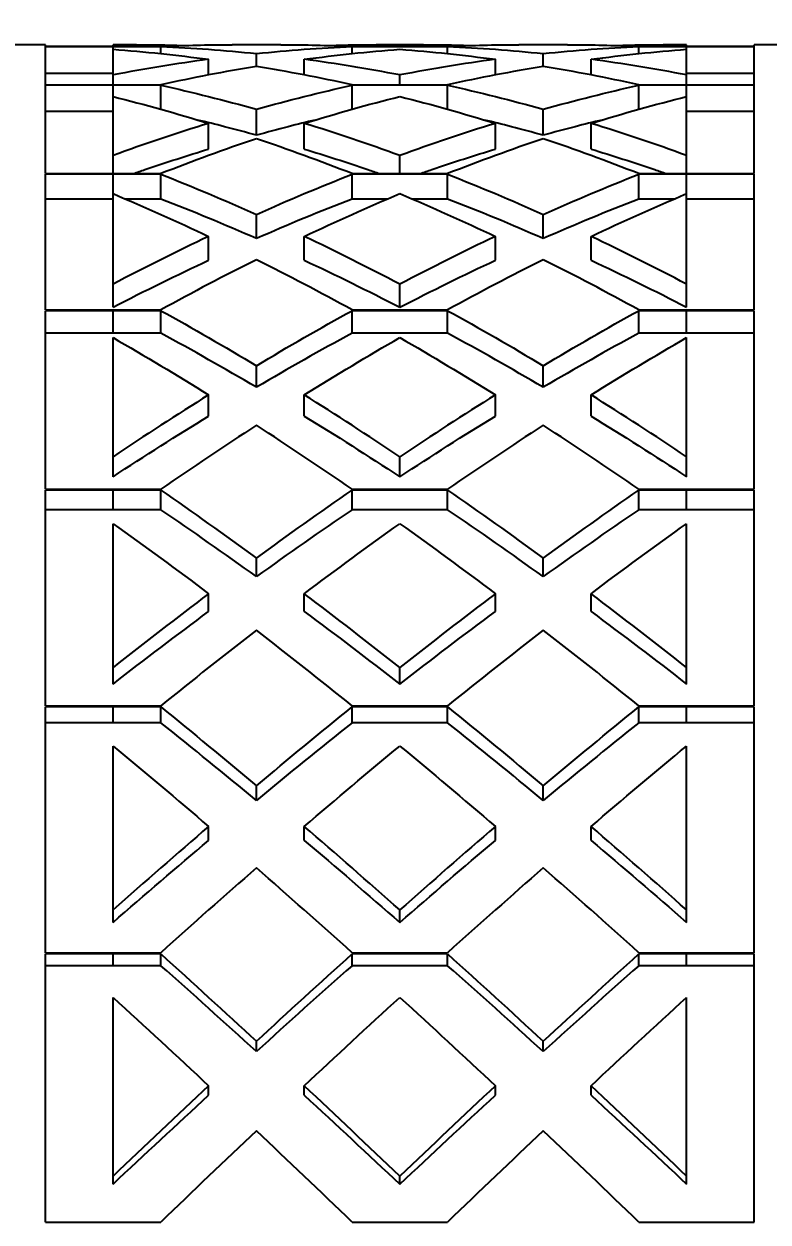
# Model space of a CAD drawing. Header units: inches. Extents: x 0.13 to 5.57, y 0.13 to 4.28.
# Drawn here: x 3.5397 to 3.8149, y 2.0074 to 2.4506 of the extents above; entities that cross this region are included whole.
import ezdxf

# ---------------------------------------------------------------- set-up
doc = ezdxf.new("R2010")
doc.units = ezdxf.units.IN
doc.header["$LTSCALE"] = 0.51841
doc.header["$MEASUREMENT"] = 0
doc.linetypes.add('SLD-Solid', pattern=[0])
doc.styles.add('SLDTEXTSTYLE0', font='ARIAL.TTF', dxfattribs={"width": 0.948})
doc.dimstyles.new('SLDDIMSTYLE2', dxfattribs={"dimtxt": 0.062903, "dimasz": 0.062903, "dimexe": 0, "dimexo": 0.0625, "dimgap": 0.015726, "dimtad": 0, "dimtih": 1, "dimtoh": 1, "dimrnd": 1e-09, "dimzin": 12, "dimdsep": 46, "dimtxsty": 'SLDTEXTSTYLE0', "dimsah": 1, "dimcen": 0.09, "dimadec": 0, "dimazin": 3, "dimtfac": 1, "dimtofl": 0, "dimtmove": 0, "dimatfit": 3, "dimfxl": 0, "dimfrac": 2, "dimtolj": 1, "dimtzin": 12, "dimarcsym": 0})

# ---------------------------------------------------------------- blocks, each defined once
blk = doc.blocks.new('_D_1')
at = {"color": 7, "linetype": 'SLD-Solid', "lineweight": 18}
for p, q in [((3.25684, 2.50769), (3.25684, 2.7711)), ((4.63184, 2.30962), (4.63184, 2.7711)), ((3.25684, 2.7387), (3.82691, 2.7387)), ((4.63184, 2.7387), (4.06211, 2.7387))]:
    blk.add_line(p, q, dxfattribs=at)
for points in [[(3.25684, 2.7387), (3.31975, 2.72902), (3.31975, 2.74838)], [(4.63184, 2.7387), (4.56894, 2.74838), (4.56894, 2.72902)]]:
    blk.add_solid(points, dxfattribs=at)
at = {"color": 7, "linetype": 'SLD-Solid', "lineweight": 18, "insert": (3.82691, 2.77393), "char_height": 0.064801, "attachment_point": 1, "style": 'SLDTEXTSTYLE0'}
blk.add_mtext('1.38in', dxfattribs=at)

msp = doc.modelspace()

# ---------------------------------------------------------------- linework, layer by layer
at = {"color": 7, "linetype": 'SLD-Solid', "lineweight": 25}
for p, q in [((3.5476523, 2.442889), (3.5068433, 2.442889)), ((3.5476523, 2.4423029), (3.5476523, 2.442889)), ((3.5476523, 2.4423029), (3.5726523, 2.4423029)), ((3.5726523, 2.4422794), (3.5476523, 2.4422794)), ((3.5476523, 2.4280607), (3.5476523, 2.4422794)), ((3.5813602, 2.442889), (3.5726523, 2.442889)), ((3.5726523, 2.4423029), (3.5726523, 2.4428252)), ((3.5726523, 2.4423029), (3.5903299, 2.4423029)), ((3.5903299, 2.4422794), (3.5726523, 2.4422794)), ((3.5903299, 2.4395982), (3.5903299, 2.4422794)), ((3.6346551, 2.442889), (3.6167155, 2.442889)), ((3.6610406, 2.4423029), (3.696396, 2.4423029)), ((3.696396, 2.4422794), (3.6610406, 2.4422794)), ((3.6610406, 2.4395982), (3.6610406, 2.4422794)), ((3.6874262, 2.442889), (3.6700104, 2.442889)), ((3.6787183, 2.4423029), (3.6787183, 2.4428252)), ((3.696396, 2.4395982), (3.696396, 2.4422794)), ((3.7407211, 2.442889), (3.7227815, 2.442889)), ((3.7671066, 2.4423029), (3.7847843, 2.4423029)), ((3.7847843, 2.4422794), (3.7671066, 2.4422794)), ((3.7671066, 2.4395982), (3.7671066, 2.4422794)), ((3.7847843, 2.442889), (3.7760764, 2.442889)), ((3.7847843, 2.4423029), (3.7847843, 2.4428252)), ((3.7847843, 2.4423029), (3.8097843, 2.4423029)), ((3.8097843, 2.4422794), (3.7847843, 2.4422794)), ((3.8505933, 2.442889), (3.8097843, 2.442889)), ((3.8097843, 2.4423029), (3.8097843, 2.442889)), ((3.8097843, 2.4280607), (3.8097843, 2.4422794)), ((3.5726523, 2.4317296), (3.5726523, 2.4412157)), ((3.6256853, 2.4348821), (3.6256853, 2.4396273)), ((3.7317513, 2.4348821), (3.7317513, 2.4396273)), ((3.7847843, 2.4317296), (3.7847843, 2.4412157)), ((3.6080076, 2.4317009), (3.6080076, 2.4375155)), ((3.643363, 2.4317009), (3.643363, 2.4375155)), ((3.7140736, 2.4317009), (3.7140736, 2.4375155)), ((3.749429, 2.4317009), (3.749429, 2.4375155)), ((3.5726523, 2.4322896), (3.5476523, 2.4322896)), ((3.5726523, 2.4280607), (3.5726523, 2.4317296)), ((3.6787183, 2.4280607), (3.6787183, 2.4317296)), ((3.8097843, 2.4322896), (3.7847843, 2.4322896)), ((3.7847843, 2.4280607), (3.7847843, 2.4317296)), ((3.5476523, 2.4280607), (3.5726523, 2.4280607)), ((3.5726523, 2.4279442), (3.5476523, 2.4279442)), ((3.5476523, 2.3952115), (3.5476523, 2.4279442)), ((3.5726523, 2.4280607), (3.5903299, 2.4280607)), ((3.5903299, 2.4279442), (3.5726523, 2.4279442)), ((3.5903299, 2.4190124), (3.5903299, 2.4279442)), ((3.6610406, 2.4280607), (3.696396, 2.4280607)), ((3.696396, 2.4279442), (3.6610406, 2.4279442)), ((3.6610406, 2.4190124), (3.6610406, 2.4279442)), ((3.696396, 2.4190124), (3.696396, 2.4279442)), ((3.7671066, 2.4280607), (3.7847843, 2.4280607)), ((3.7847843, 2.4279442), (3.7671066, 2.4279442)), ((3.7671066, 2.4190124), (3.7671066, 2.4279442)), ((3.7847843, 2.4280607), (3.8097843, 2.4280607)), ((3.8097843, 2.4279442), (3.7847843, 2.4279442)), ((3.8097843, 2.3952115), (3.8097843, 2.4279442)), ((3.5726523, 2.4019091), (3.5726523, 2.423747)), ((3.7847843, 2.4019091), (3.7847843, 2.423747)), ((3.5726523, 2.4181959), (3.5476523, 2.4181959)), ((3.6256853, 2.4094421), (3.6256853, 2.4190405)), ((3.7317513, 2.4094421), (3.7317513, 2.4190405)), ((3.8097843, 2.4181959), (3.7847843, 2.4181959)), ((3.6080076, 2.4043183), (3.6080076, 2.4138288)), ((3.643363, 2.4043183), (3.643363, 2.4138288)), ((3.7140736, 2.4043183), (3.7140736, 2.4138288)), ((3.749429, 2.4043183), (3.749429, 2.4138288)), ((3.5726523, 2.3952115), (3.5726523, 2.4019091)), ((3.6787183, 2.3952115), (3.6787183, 2.4019091)), ((3.7847843, 2.3952115), (3.7847843, 2.4019091)), ((3.5476523, 2.3952115), (3.5726523, 2.3952115)), ((3.5726523, 2.3950057), (3.5476523, 2.3950057)), ((3.5476523, 2.3448111), (3.5476523, 2.3950057)), ((3.5726523, 2.3952115), (3.5903299, 2.3952115)), ((3.5903299, 2.3950057), (3.5726523, 2.3950057)), ((3.5903299, 2.3858121), (3.5903299, 2.3950057)), ((3.6610406, 2.3952115), (3.696396, 2.3952115)), ((3.696396, 2.3950057), (3.6610406, 2.3950057)), ((3.6610406, 2.3858121), (3.6610406, 2.3950057)), ((3.696396, 2.3858121), (3.696396, 2.3950057)), ((3.7671066, 2.3952115), (3.7847843, 2.3952115)), ((3.7847843, 2.3950057), (3.7671066, 2.3950057)), ((3.7671066, 2.3858121), (3.7671066, 2.3950057)), ((3.7847843, 2.3952115), (3.8097843, 2.3952115)), ((3.8097843, 2.3950057), (3.7847843, 2.3950057)), ((3.8097843, 2.3448111), (3.8097843, 2.3950057)), ((3.5726523, 2.3858121), (3.5476523, 2.3858121)), ((3.5726523, 2.3543221), (3.5726523, 2.3878099)), ((3.5903299, 2.3858121), (3.5773025, 2.3858121)), ((3.6740681, 2.3858121), (3.6610406, 2.3858121)), ((3.696396, 2.3858121), (3.6833685, 2.3858121)), ((3.7801341, 2.3858121), (3.7671066, 2.3858121)), ((3.7847843, 2.3543221), (3.7847843, 2.3878099)), ((3.8097843, 2.3858121), (3.7847843, 2.3858121)), ((3.6256853, 2.3711935), (3.6256853, 2.3801366)), ((3.7317513, 2.3711935), (3.7317513, 2.3801366)), ((3.6080076, 2.3631867), (3.6080076, 2.3719926)), ((3.643363, 2.3631867), (3.643363, 2.3719926)), ((3.7140736, 2.3631867), (3.7140736, 2.3719926)), ((3.749429, 2.3631867), (3.749429, 2.3719926)), ((3.5726523, 2.3458137), (3.5726523, 2.3543221)), ((3.6787183, 2.3458137), (3.6787183, 2.3543221)), ((3.7847843, 2.3458137), (3.7847843, 2.3543221)), ((3.5476523, 2.3448111), (3.5726523, 2.3448111)), ((3.5726523, 2.3448111), (3.5903299, 2.3448111)), ((3.6610406, 2.3448111), (3.696396, 2.3448111)), ((3.7671066, 2.3448111), (3.7847843, 2.3448111)), ((3.7847843, 2.3448111), (3.8097843, 2.3448111)), ((3.5726523, 2.3445226), (3.5476523, 2.3445226)), ((3.5476523, 2.2784794), (3.5476523, 2.3445226)), ((3.5903299, 2.3445226), (3.5726523, 2.3445226)), ((3.5726523, 2.3361793), (3.5726523, 2.3445226)), ((3.5903299, 2.3361793), (3.5903299, 2.3445226)), ((3.696396, 2.3445226), (3.6610406, 2.3445226)), ((3.6610406, 2.3361793), (3.6610406, 2.3445226)), ((3.696396, 2.3361793), (3.696396, 2.3445226)), ((3.7847843, 2.3445226), (3.7671066, 2.3445226)), ((3.7671066, 2.3361793), (3.7671066, 2.3445226)), ((3.8097843, 2.3445226), (3.7847843, 2.3445226)), ((3.7847843, 2.3361793), (3.7847843, 2.3445226)), ((3.8097843, 2.2784794), (3.8097843, 2.3445226)), ((3.5726523, 2.3361793), (3.5476523, 2.3361793)), ((3.5903299, 2.3361793), (3.5726523, 2.3361793)), ((3.696396, 2.3361793), (3.6610406, 2.3361793)), ((3.7847843, 2.3361793), (3.7671066, 2.3361793)), ((3.8097843, 2.3361793), (3.7847843, 2.3361793)), ((3.5726523, 2.2904981), (3.5726523, 2.3345594)), ((3.7847843, 2.2904981), (3.7847843, 2.3345594)), ((3.6256853, 2.3161655), (3.6256853, 2.324166)), ((3.7317513, 2.3161655), (3.7317513, 2.324166)), ((3.6080076, 2.3055332), (3.6080076, 2.3133515)), ((3.643363, 2.3055332), (3.643363, 2.3133515)), ((3.7140736, 2.3055332), (3.7140736, 2.3133515)), ((3.749429, 2.3055332), (3.749429, 2.3133515)), ((3.5726523, 2.2830647), (3.5726523, 2.2904981)), ((3.6787183, 2.2830647), (3.6787183, 2.2904981)), ((3.7847843, 2.2830647), (3.7847843, 2.2904981)), ((3.5476523, 2.2784794), (3.5726523, 2.2784794)), ((3.5726523, 2.2784794), (3.5903299, 2.2784794)), ((3.6610406, 2.2784794), (3.696396, 2.2784794)), ((3.7671066, 2.2784794), (3.7847843, 2.2784794)), ((3.7847843, 2.2784794), (3.8097843, 2.2784794)), ((3.5726523, 2.2781175), (3.5476523, 2.2781175)), ((3.5476523, 2.1983484), (3.5476523, 2.2781175)), ((3.5903299, 2.2781175), (3.5726523, 2.2781175)), ((3.5726523, 2.2708926), (3.5726523, 2.2781175)), ((3.5903299, 2.2708926), (3.5903299, 2.2781175)), ((3.696396, 2.2781175), (3.6610406, 2.2781175)), ((3.6610406, 2.2708926), (3.6610406, 2.2781175)), ((3.696396, 2.2708926), (3.696396, 2.2781175)), ((3.7847843, 2.2781175), (3.7671066, 2.2781175)), ((3.7671066, 2.2708926), (3.7671066, 2.2781175)), ((3.8097843, 2.2781175), (3.7847843, 2.2781175)), ((3.7847843, 2.2708926), (3.7847843, 2.2781175)), ((3.8097843, 2.1983484), (3.8097843, 2.2781175)), ((3.5726523, 2.2708926), (3.5476523, 2.2708926)), ((3.5903299, 2.2708926), (3.5726523, 2.2708926)), ((3.696396, 2.2708926), (3.6610406, 2.2708926)), ((3.7847843, 2.2708926), (3.7671066, 2.2708926)), ((3.8097843, 2.2708926), (3.7847843, 2.2708926)), ((3.5726523, 2.2124884), (3.5726523, 2.2657072)), ((3.7847843, 2.2124884), (3.7847843, 2.2657072)), ((3.6256853, 2.246127), (3.6256853, 2.2529276)), ((3.7317513, 2.246127), (3.7317513, 2.2529276)), ((3.6080076, 2.2332108), (3.6080076, 2.2397902)), ((3.643363, 2.2332108), (3.643363, 2.2397902)), ((3.7140736, 2.2332108), (3.7140736, 2.2397902)), ((3.749429, 2.2332108), (3.749429, 2.2397902)), ((3.5726523, 2.2063689), (3.5726523, 2.2124884)), ((3.6787183, 2.2063689), (3.6787183, 2.2124884)), ((3.7847843, 2.2063689), (3.7847843, 2.2124884)), ((3.5476523, 2.1983484), (3.5726523, 2.1983484)), ((3.5726523, 2.1979246), (3.5476523, 2.1979246)), ((3.5476523, 2.1069934), (3.5476523, 2.1979246)), ((3.5726523, 2.1983484), (3.5903299, 2.1983484)), ((3.5903299, 2.1979246), (3.5726523, 2.1979246)), ((3.5726523, 2.1920504), (3.5726523, 2.1979246)), ((3.5903299, 2.1920504), (3.5903299, 2.1979246)), ((3.6610406, 2.1983484), (3.696396, 2.1983484)), ((3.696396, 2.1979246), (3.6610406, 2.1979246)), ((3.6610406, 2.1920504), (3.6610406, 2.1979246)), ((3.696396, 2.1920504), (3.696396, 2.1979246)), ((3.7671066, 2.1983484), (3.7847843, 2.1983484)), ((3.7847843, 2.1979246), (3.7671066, 2.1979246)), ((3.7671066, 2.1920504), (3.7671066, 2.1979246)), ((3.7847843, 2.1983484), (3.8097843, 2.1983484)), ((3.8097843, 2.1979246), (3.7847843, 2.1979246)), ((3.7847843, 2.1920504), (3.7847843, 2.1979246)), ((3.8097843, 2.1069934), (3.8097843, 2.1979246)), ((3.5726523, 2.1920504), (3.5476523, 2.1920504)), ((3.5903299, 2.1920504), (3.5726523, 2.1920504)), ((3.696396, 2.1920504), (3.6610406, 2.1920504)), ((3.7847843, 2.1920504), (3.7671066, 2.1920504)), ((3.8097843, 2.1920504), (3.7847843, 2.1920504)), ((3.5726523, 2.1228004), (3.5726523, 2.1834661)), ((3.7847843, 2.1228004), (3.7847843, 2.1834661)), ((3.6256853, 2.1633289), (3.6256853, 2.1687112)), ((3.7317513, 2.1633289), (3.7317513, 2.1687112)), ((3.6080076, 2.148544), (3.6080076, 2.153673)), ((3.643363, 2.148544), (3.643363, 2.153673)), ((3.7140736, 2.148544), (3.7140736, 2.153673)), ((3.749429, 2.148544), (3.749429, 2.153673)), ((3.5726523, 2.1181914), (3.5726523, 2.1228004)), ((3.6787183, 2.1181914), (3.6787183, 2.1228004)), ((3.7847843, 2.1181914), (3.7847843, 2.1228004)), ((3.5476523, 2.1069934), (3.5726523, 2.1069934)), ((3.5726523, 2.1065216), (3.5476523, 2.1065216)), ((3.5476523, 2.0073508), (3.5476523, 2.1065216)), ((3.5726523, 2.1069934), (3.5903299, 2.1069934)), ((3.5903299, 2.1065216), (3.5726523, 2.1065216)), ((3.5726523, 2.1021867), (3.5726523, 2.1065216)), ((3.5903299, 2.1021867), (3.5903299, 2.1065216)), ((3.6610406, 2.1069934), (3.696396, 2.1069934)), ((3.696396, 2.1065216), (3.6610406, 2.1065216)), ((3.6610406, 2.1021867), (3.6610406, 2.1065216)), ((3.696396, 2.1021867), (3.696396, 2.1065216)), ((3.7671066, 2.1069934), (3.7847843, 2.1069934)), ((3.7847843, 2.1065216), (3.7671066, 2.1065216)), ((3.7671066, 2.1021867), (3.7671066, 2.1065216)), ((3.7847843, 2.1069934), (3.8097843, 2.1069934)), ((3.8097843, 2.1065216), (3.7847843, 2.1065216)), ((3.7847843, 2.1021867), (3.7847843, 2.1065216)), ((3.8097843, 2.0073508), (3.8097843, 2.1065216)), ((3.5726523, 2.1021867), (3.5476523, 2.1021867)), ((3.5903299, 2.1021867), (3.5726523, 2.1021867)), ((3.696396, 2.1021867), (3.6610406, 2.1021867)), ((3.7847843, 2.1021867), (3.7671066, 2.1021867)), ((3.8097843, 2.1021867), (3.7847843, 2.1021867)), ((3.5726523, 2.0243167), (3.5726523, 2.0904794)), ((3.7847843, 2.0243167), (3.7847843, 2.0904794)), ((3.6256853, 2.0704325), (3.6256853, 2.0742234)), ((3.7317513, 2.0704325), (3.7317513, 2.0742234)), ((3.6080076, 2.0542541), (3.6080076, 2.0577678)), ((3.643363, 2.0542541), (3.643363, 2.0577678)), ((3.7140736, 2.0542541), (3.7140736, 2.0577678)), ((3.749429, 2.0542541), (3.749429, 2.0577678)), ((3.5726523, 2.0213664), (3.5726523, 2.0243167)), ((3.6787183, 2.0213664), (3.6787183, 2.0243167)), ((3.7847843, 2.0213664), (3.7847843, 2.0243167)), ((3.5476523, 2.0073508), (3.5726523, 2.0073508)), ((3.5726523, 2.0073508), (3.5903299, 2.0073508)), ((3.6610406, 2.0073508), (3.696396, 2.0073508)), ((3.7671066, 2.0073508), (3.7847843, 2.0073508)), ((3.7847843, 2.0073508), (3.8097843, 2.0073508))]:
    msp.add_line(p, q, dxfattribs=at)
at = {"color": 8, "linetype": 'SLD-Solid', "lineweight": 25}
for p, q in [((3.5726523, 2.4412157), (3.5726523, 2.4422794)), ((3.7847843, 2.4412157), (3.7847843, 2.4422794)), ((3.5726523, 2.423747), (3.5726523, 2.4279442)), ((3.7847843, 2.423747), (3.7847843, 2.4279442)), ((3.5726523, 2.3878099), (3.5726523, 2.3950057)), ((3.7847843, 2.3878099), (3.7847843, 2.3950057))]:
    msp.add_line(p, q, dxfattribs=at)
at = {"color": 7, "linetype": 'SLD-Solid', "lineweight": 25}
for points, knots in [([(3.5726523, 2.4428252), (3.5765806, 2.4428568), (3.5844374, 2.4429199), (3.5932388, 2.4428166), (3.5981119, 2.4426385), (3.5990565, 2.442604)], [0, 0, 0, 0, 0.44633356, 0.89266713, 1, 1, 1, 1]), ([(3.5903299, 2.4423029), (3.5942583, 2.4424513), (3.6021151, 2.4427483), (3.6109102, 2.4429071), (3.615777, 2.4428741), (3.6167155, 2.4428678)], [0, 0, 0, 0, 0.44665054, 0.89330108, 1, 1, 1, 1]), ([(3.6346551, 2.4428678), (3.6355935, 2.4428741), (3.6404603, 2.4429071), (3.6492555, 2.4427483), (3.6571122, 2.4424513), (3.6610406, 2.4423029)], [0, 0, 0, 0, 0.10669892, 0.55334946, 1, 1, 1, 1]), ([(3.652314, 2.442604), (3.6532587, 2.4426385), (3.6581318, 2.4428166), (3.6669332, 2.4429199), (3.6747899, 2.4428568), (3.6787183, 2.4428252)], [0, 0, 0, 0, 0.10733287, 0.55366644, 1, 1, 1, 1]), ([(3.6787183, 2.4428252), (3.6826467, 2.4428568), (3.6905034, 2.4429199), (3.6993048, 2.4428166), (3.7041779, 2.4426385), (3.7051226, 2.442604)], [0, 0, 0, 0, 0.446333564, 0.892667128, 1, 1, 1, 1]), ([(3.696396, 2.4423029), (3.7003243, 2.4424513), (3.7081811, 2.4427483), (3.7169763, 2.4429071), (3.7218431, 2.4428741), (3.7227815, 2.4428678)], [0, 0, 0, 0, 0.446650538, 0.893301075, 1, 1, 1, 1]), ([(3.7407211, 2.4428678), (3.7416595, 2.4428741), (3.7465263, 2.4429071), (3.7553215, 2.4427483), (3.7631783, 2.4424513), (3.7671066, 2.4423029)], [0, 0, 0, 0, 0.10669892, 0.55334946, 1, 1, 1, 1]), ([(3.75838, 2.442604), (3.7593247, 2.4426385), (3.7641978, 2.4428166), (3.7729992, 2.4429199), (3.7808559, 2.4428568), (3.7847843, 2.4428252)], [0, 0, 0, 0, 0.107332872, 0.553666436, 1, 1, 1, 1]), ([(3.6256853, 2.4094421), (3.6217569, 2.4105089), (3.6144991, 2.4124798), (3.6072414, 2.4142457), (3.6039119, 2.4150557)], [0, 0, 0, 0, 0.54126343, 1, 1, 1, 1]), ([(3.6474586, 2.4150557), (3.6441292, 2.4142457), (3.6368714, 2.4124798), (3.6296137, 2.4105089), (3.6256853, 2.4094421)], [0, 0, 0, 0, 0.45873657, 1, 1, 1, 1]), ([(3.7317513, 2.4094421), (3.7278229, 2.4105089), (3.7205651, 2.4124798), (3.7133074, 2.4142457), (3.709978, 2.4150557)], [0, 0, 0, 0, 0.54126343, 1, 1, 1, 1]), ([(3.7535246, 2.4150557), (3.7501952, 2.4142457), (3.7429374, 2.4124798), (3.7356797, 2.4105089), (3.7317513, 2.4094421)], [0, 0, 0, 0, 0.45873657, 1, 1, 1, 1]), ([(3.5801199, 2.3952115), (3.581559, 2.3957179), (3.5869266, 2.3976064), (3.5962225, 2.4006668), (3.6040792, 2.4031011), (3.6080076, 2.4043183)], [0, 0, 0, 0, 0.15481814, 0.57740907, 1, 1, 1, 1]), ([(3.643363, 2.4043183), (3.6472913, 2.4031011), (3.6551481, 2.4006668), (3.664444, 2.3976064), (3.6698115, 2.3957179), (3.6712507, 2.3952115)], [0, 0, 0, 0, 0.42259093, 0.84518186, 1, 1, 1, 1]), ([(3.6861859, 2.3952115), (3.687625, 2.3957179), (3.6929926, 2.3976064), (3.7022885, 2.4006668), (3.7101453, 2.4031011), (3.7140736, 2.4043183)], [0, 0, 0, 0, 0.15481814, 0.57740907, 1, 1, 1, 1]), ([(3.749429, 2.4043183), (3.7533573, 2.4031011), (3.7612141, 2.4006668), (3.77051, 2.3976064), (3.7758775, 2.3957179), (3.7773167, 2.3952115)], [0, 0, 0, 0, 0.42259093, 0.84518186, 1, 1, 1, 1])]:
    msp.add_open_spline(points, degree=3, knots=knots, dxfattribs=at)
for points in [[(3.5903299, 2.4422794), (3.6021151, 2.4417454), (3.6139002, 2.4408609), (3.6256853, 2.4396273)], [(3.6256853, 2.4396273), (3.6374704, 2.4408609), (3.6492555, 2.4417454), (3.6610406, 2.4422794)], [(3.696396, 2.4422794), (3.7081811, 2.4417454), (3.7199662, 2.4408609), (3.7317513, 2.4396273)], [(3.7317513, 2.4396273), (3.7435364, 2.4408609), (3.7553215, 2.4417454), (3.7671066, 2.4422794)], [(3.5726523, 2.4412157), (3.5844374, 2.4403316), (3.5962225, 2.4390974), (3.6080076, 2.4375155)], [(3.643363, 2.4375155), (3.6551481, 2.4390974), (3.6669332, 2.4403316), (3.6787183, 2.4412157)], [(3.6787183, 2.4412157), (3.6905034, 2.4403316), (3.7022885, 2.4390974), (3.7140736, 2.4375155)], [(3.749429, 2.4375155), (3.7612141, 2.4390974), (3.7729992, 2.4403316), (3.7847843, 2.4412157)], [(3.6080076, 2.4375155), (3.5962225, 2.4359335), (3.5844374, 2.4340038), (3.5726523, 2.4317296)], [(3.6256853, 2.4348821), (3.6139002, 2.4329532), (3.6021151, 2.4306781), (3.5903299, 2.4280607)], [(3.6610406, 2.4280607), (3.6492555, 2.4306781), (3.6374704, 2.4329532), (3.6256853, 2.4348821)], [(3.6787183, 2.4317296), (3.6669332, 2.4340038), (3.6551481, 2.4359335), (3.643363, 2.4375155)], [(3.7140736, 2.4375155), (3.7022885, 2.4359335), (3.6905034, 2.4340038), (3.6787183, 2.4317296)], [(3.7317513, 2.4348821), (3.7199662, 2.4329532), (3.7081811, 2.4306781), (3.696396, 2.4280607)], [(3.7671066, 2.4280607), (3.7553215, 2.4306781), (3.7435364, 2.4329532), (3.7317513, 2.4348821)], [(3.7847843, 2.4317296), (3.7729992, 2.4340038), (3.7612141, 2.4359335), (3.749429, 2.4375155)], [(3.5903299, 2.4279442), (3.6021151, 2.4253167), (3.6139002, 2.422347), (3.6256853, 2.4190405)], [(3.6256853, 2.4190405), (3.6374704, 2.422347), (3.6492555, 2.4253167), (3.6610406, 2.4279442)], [(3.696396, 2.4279442), (3.7081811, 2.4253167), (3.7199662, 2.422347), (3.7317513, 2.4190405)], [(3.7317513, 2.4190405), (3.7435364, 2.422347), (3.7553215, 2.4253167), (3.7671066, 2.4279442)], [(3.5726523, 2.423747), (3.5844374, 2.4207786), (3.5962225, 2.4174706), (3.6080076, 2.4138288)], [(3.643363, 2.4138288), (3.6551481, 2.4174706), (3.6669332, 2.4207786), (3.6787183, 2.423747)], [(3.6787183, 2.423747), (3.6905034, 2.4207786), (3.7022885, 2.4174706), (3.7140736, 2.4138288)], [(3.749429, 2.4138288), (3.7612141, 2.4174706), (3.7729992, 2.4207786), (3.7847843, 2.423747)], [(3.6080076, 2.4138288), (3.5962225, 2.410187), (3.5844374, 2.4062114), (3.5726523, 2.4019091)], [(3.6787183, 2.4019091), (3.6669332, 2.4062114), (3.6551481, 2.410187), (3.643363, 2.4138288)], [(3.7140736, 2.4138288), (3.7022885, 2.410187), (3.6905034, 2.4062114), (3.6787183, 2.4019091)], [(3.7847843, 2.4019091), (3.7729992, 2.4062114), (3.7612141, 2.410187), (3.749429, 2.4138288)], [(3.6256853, 2.4081167), (3.6139002, 2.4041429), (3.6021151, 2.3998386), (3.5903299, 2.3952115)], [(3.6610406, 2.3952115), (3.6492555, 2.3998386), (3.6374704, 2.4041429), (3.6256853, 2.4081167)], [(3.7317513, 2.4081167), (3.7199662, 2.4041429), (3.7081811, 2.3998386), (3.696396, 2.3952115)], [(3.7671066, 2.3952115), (3.7553215, 2.3998386), (3.7435364, 2.4041429), (3.7317513, 2.4081167)], [(3.5903299, 2.3950057), (3.6021151, 2.3903691), (3.6139002, 2.3854098), (3.6256853, 2.3801366)], [(3.6256853, 2.3801366), (3.6374704, 2.3854098), (3.6492555, 2.3903691), (3.6610406, 2.3950057)], [(3.696396, 2.3950057), (3.7081811, 2.3903691), (3.7199662, 2.3854098), (3.7317513, 2.3801366)], [(3.7317513, 2.3801366), (3.7435364, 2.3854098), (3.7553215, 2.3903691), (3.7671066, 2.3950057)], [(3.5726523, 2.3878099), (3.5844374, 2.3828528), (3.5962225, 2.3775772), (3.6080076, 2.3719926)], [(3.6256853, 2.3711935), (3.6139002, 2.3763778), (3.6021151, 2.3812536), (3.5903299, 2.3858121)], [(3.6610406, 2.3858121), (3.6492555, 2.3812536), (3.6374704, 2.3763778), (3.6256853, 2.3711935)], [(3.643363, 2.3719926), (3.6551481, 2.3775772), (3.6669332, 2.3828528), (3.6787183, 2.3878099)], [(3.6787183, 2.3878099), (3.6905034, 2.3828528), (3.7022885, 2.3775772), (3.7140736, 2.3719926)], [(3.7317513, 2.3711935), (3.7199662, 2.3763778), (3.7081811, 2.3812536), (3.696396, 2.3858121)], [(3.7671066, 2.3858121), (3.7553215, 2.3812536), (3.7435364, 2.3763778), (3.7317513, 2.3711935)], [(3.749429, 2.3719926), (3.7612141, 2.3775772), (3.7729992, 2.3828528), (3.7847843, 2.3878099)], [(3.6080076, 2.3719926), (3.5962225, 2.366408), (3.5844374, 2.3605144), (3.5726523, 2.3543221)], [(3.6787183, 2.3543221), (3.6669332, 2.3605144), (3.6551481, 2.366408), (3.643363, 2.3719926)], [(3.7140736, 2.3719926), (3.7022885, 2.366408), (3.6905034, 2.3605144), (3.6787183, 2.3543221)], [(3.7847843, 2.3543221), (3.7729992, 2.3605144), (3.7612141, 2.366408), (3.749429, 2.3719926)], [(3.5726523, 2.3458137), (3.5844374, 2.3519017), (3.5962225, 2.3576961), (3.6080076, 2.3631867)], [(3.6256853, 2.3633853), (3.6139002, 2.3574942), (3.6021151, 2.3512992), (3.5903299, 2.3448111)], [(3.6610406, 2.3448111), (3.6492555, 2.3512992), (3.6374704, 2.3574942), (3.6256853, 2.3633853)], [(3.643363, 2.3631867), (3.6551481, 2.3576961), (3.6669332, 2.3519017), (3.6787183, 2.3458137)], [(3.6787183, 2.3458137), (3.6905034, 2.3519017), (3.7022885, 2.3576961), (3.7140736, 2.3631867)], [(3.7317513, 2.3633853), (3.7199662, 2.3574942), (3.7081811, 2.3512992), (3.696396, 2.3448111)], [(3.7671066, 2.3448111), (3.7553215, 2.3512992), (3.7435364, 2.3574942), (3.7317513, 2.3633853)], [(3.749429, 2.3631867), (3.7612141, 2.3576961), (3.7729992, 2.3519017), (3.7847843, 2.3458137)], [(3.5903299, 2.3445226), (3.6021151, 2.3380259), (3.6139002, 2.3312363), (3.6256853, 2.324166)], [(3.6256853, 2.324166), (3.6374704, 2.3312363), (3.6492555, 2.3380259), (3.6610406, 2.3445226)], [(3.696396, 2.3445226), (3.7081811, 2.3380259), (3.7199662, 2.3312363), (3.7317513, 2.324166)], [(3.7317513, 2.324166), (3.7435364, 2.3312363), (3.7553215, 2.3380259), (3.7671066, 2.3445226)], [(3.6256853, 2.3161655), (3.6139002, 2.3231168), (3.6021151, 2.329792), (3.5903299, 2.3361793)], [(3.6610406, 2.3361793), (3.6492555, 2.329792), (3.6374704, 2.3231168), (3.6256853, 2.3161655)], [(3.7317513, 2.3161655), (3.7199662, 2.3231168), (3.7081811, 2.329792), (3.696396, 2.3361793)], [(3.7671066, 2.3361793), (3.7553215, 2.329792), (3.7435364, 2.3231168), (3.7317513, 2.3161655)], [(3.5726523, 2.3345594), (3.5844374, 2.3277729), (3.5962225, 2.3206994), (3.6080076, 2.3133515)], [(3.643363, 2.3133515), (3.6551481, 2.3206994), (3.6669332, 2.3277729), (3.6787183, 2.3345594)], [(3.6787183, 2.3345594), (3.6905034, 2.3277729), (3.7022885, 2.3206994), (3.7140736, 2.3133515)], [(3.749429, 2.3133515), (3.7612141, 2.3206994), (3.7729992, 2.3277729), (3.7847843, 2.3345594)], [(3.6080076, 2.3133515), (3.5962225, 2.3060036), (3.5844374, 2.2983813), (3.5726523, 2.2904981)], [(3.6787183, 2.2904981), (3.6669332, 2.2983813), (3.6551481, 2.3060036), (3.643363, 2.3133515)], [(3.7140736, 2.3133515), (3.7022885, 2.3060036), (3.6905034, 2.2983813), (3.6787183, 2.2904981)], [(3.7847843, 2.2904981), (3.7729992, 2.2983813), (3.7612141, 2.3060036), (3.749429, 2.3133515)], [(3.5726523, 2.2830647), (3.5844374, 2.2908151), (3.5962225, 2.298309), (3.6080076, 2.3055332)], [(3.643363, 2.3055332), (3.6551481, 2.298309), (3.6669332, 2.2908151), (3.6787183, 2.2830647)], [(3.6787183, 2.2830647), (3.6905034, 2.2908151), (3.7022885, 2.298309), (3.7140736, 2.3055332)], [(3.749429, 2.3055332), (3.7612141, 2.298309), (3.7729992, 2.2908151), (3.7847843, 2.2830647)], [(3.6256853, 2.3021255), (3.6139002, 2.2945066), (3.6021151, 2.2866199), (3.5903299, 2.2784794)], [(3.6610406, 2.2784794), (3.6492555, 2.2866199), (3.6374704, 2.2945066), (3.6256853, 2.3021255)], [(3.7317513, 2.3021255), (3.7199662, 2.2945066), (3.7081811, 2.2866199), (3.696396, 2.2784794)], [(3.7671066, 2.2784794), (3.7553215, 2.2866199), (3.7435364, 2.2945066), (3.7317513, 2.3021255)], [(3.5903299, 2.2781175), (3.6021151, 2.2699695), (3.6139002, 2.2615679), (3.6256853, 2.2529276)], [(3.6256853, 2.2529276), (3.6374704, 2.2615679), (3.6492555, 2.2699695), (3.6610406, 2.2781175)], [(3.696396, 2.2781175), (3.7081811, 2.2699695), (3.7199662, 2.2615679), (3.7317513, 2.2529276)], [(3.7317513, 2.2529276), (3.7435364, 2.2615679), (3.7553215, 2.2699695), (3.7671066, 2.2781175)], [(3.6256853, 2.246127), (3.6139002, 2.2546217), (3.6021151, 2.2628818), (3.5903299, 2.2708926)], [(3.6610406, 2.2708926), (3.6492555, 2.2628818), (3.6374704, 2.2546217), (3.6256853, 2.246127)], [(3.7317513, 2.246127), (3.7199662, 2.2546217), (3.7081811, 2.2628818), (3.696396, 2.2708926)], [(3.7671066, 2.2708926), (3.7553215, 2.2628818), (3.7435364, 2.2546217), (3.7317513, 2.246127)], [(3.5726523, 2.2657072), (3.5844374, 2.2573093), (3.5962225, 2.2486652), (3.6080076, 2.2397902)], [(3.643363, 2.2397902), (3.6551481, 2.2486652), (3.6669332, 2.2573093), (3.6787183, 2.2657072)], [(3.6787183, 2.2657072), (3.6905034, 2.2573093), (3.7022885, 2.2486652), (3.7140736, 2.2397902)], [(3.749429, 2.2397902), (3.7612141, 2.2486652), (3.7729992, 2.2573093), (3.7847843, 2.2657072)], [(3.6080076, 2.2397902), (3.5962225, 2.2309151), (3.5844374, 2.2218092), (3.5726523, 2.2124884)], [(3.6787183, 2.2124884), (3.6669332, 2.2218092), (3.6551481, 2.2309151), (3.643363, 2.2397902)], [(3.7140736, 2.2397902), (3.7022885, 2.2309151), (3.6905034, 2.2218092), (3.6787183, 2.2124884)], [(3.7847843, 2.2124884), (3.7729992, 2.2218092), (3.7612141, 2.2309151), (3.749429, 2.2397902)], [(3.5726523, 2.2063689), (3.5844374, 2.2155326), (3.5962225, 2.2244852), (3.6080076, 2.2332108)], [(3.643363, 2.2332108), (3.6551481, 2.2244852), (3.6669332, 2.2155326), (3.6787183, 2.2063689)], [(3.6787183, 2.2063689), (3.6905034, 2.2155326), (3.7022885, 2.2244852), (3.7140736, 2.2332108)], [(3.749429, 2.2332108), (3.7612141, 2.2244852), (3.7729992, 2.2155326), (3.7847843, 2.2063689)], [(3.6256853, 2.2263065), (3.6139002, 2.2172045), (3.6021151, 2.2078797), (3.5903299, 2.1983484)], [(3.6610406, 2.1983484), (3.6492555, 2.2078797), (3.6374704, 2.2172045), (3.6256853, 2.2263065)], [(3.7317513, 2.2263065), (3.7199662, 2.2172045), (3.7081811, 2.2078797), (3.696396, 2.1983484)], [(3.7671066, 2.1983484), (3.7553215, 2.2078797), (3.7435364, 2.2172045), (3.7317513, 2.2263065)], [(3.5903299, 2.1979246), (3.6021151, 2.1883872), (3.6139002, 2.1786437), (3.6256853, 2.1687112)], [(3.6256853, 2.1687112), (3.6374704, 2.1786437), (3.6492555, 2.1883872), (3.6610406, 2.1979246)], [(3.696396, 2.1979246), (3.7081811, 2.1883872), (3.7199662, 2.1786437), (3.7317513, 2.1687112)], [(3.7317513, 2.1687112), (3.7435364, 2.1786437), (3.7553215, 2.1883872), (3.7671066, 2.1979246)], [(3.6256853, 2.1633289), (3.6139002, 2.1730941), (3.6021151, 2.1826736), (3.5903299, 2.1920504)], [(3.6610406, 2.1920504), (3.6492555, 2.1826736), (3.6374704, 2.1730941), (3.6256853, 2.1633289)], [(3.7317513, 2.1633289), (3.7199662, 2.1730941), (3.7081811, 2.1826736), (3.696396, 2.1920504)], [(3.7671066, 2.1920504), (3.7553215, 2.1826736), (3.7435364, 2.1730941), (3.7317513, 2.1633289)], [(3.5726523, 2.1834661), (3.5844374, 2.1737268), (3.5962225, 2.1637899), (3.6080076, 2.153673)], [(3.643363, 2.153673), (3.6551481, 2.1637899), (3.6669332, 2.1737268), (3.6787183, 2.1834661)], [(3.6787183, 2.1834661), (3.6905034, 2.1737268), (3.7022885, 2.1637899), (3.7140736, 2.153673)], [(3.749429, 2.153673), (3.7612141, 2.1637899), (3.7729992, 2.1737268), (3.7847843, 2.1834661)], [(3.6080076, 2.153673), (3.5962225, 2.1435561), (3.5844374, 2.1332591), (3.5726523, 2.1228004)], [(3.6787183, 2.1228004), (3.6669332, 2.1332591), (3.6551481, 2.1435561), (3.643363, 2.153673)], [(3.7140736, 2.153673), (3.7022885, 2.1435561), (3.6905034, 2.1332591), (3.6787183, 2.1228004)], [(3.7847843, 2.1228004), (3.7729992, 2.1332591), (3.7612141, 2.1435561), (3.749429, 2.153673)], [(3.5726523, 2.1181914), (3.5844374, 2.128474), (3.5962225, 2.1385975), (3.6080076, 2.148544)], [(3.643363, 2.148544), (3.6551481, 2.1385975), (3.6669332, 2.128474), (3.6787183, 2.1181914)], [(3.6787183, 2.1181914), (3.6905034, 2.128474), (3.7022885, 2.1385975), (3.7140736, 2.148544)], [(3.749429, 2.148544), (3.7612141, 2.1385975), (3.7729992, 2.128474), (3.7847843, 2.1181914)], [(3.6256853, 2.1383649), (3.6139002, 2.1280725), (3.6021151, 2.1176092), (3.5903299, 2.1069934)], [(3.6610406, 2.1069934), (3.6492555, 2.1176092), (3.6374704, 2.1280725), (3.6256853, 2.1383649)], [(3.7317513, 2.1383649), (3.7199662, 2.1280725), (3.7081811, 2.1176092), (3.696396, 2.1069934)], [(3.7671066, 2.1069934), (3.7553215, 2.1176092), (3.7435364, 2.1280725), (3.7317513, 2.1383649)], [(3.5903299, 2.1065216), (3.6021151, 2.0959013), (3.6139002, 2.0851289), (3.6256853, 2.0742234)], [(3.6256853, 2.0742234), (3.6374704, 2.0851289), (3.6492555, 2.0959013), (3.6610406, 2.1065216)], [(3.696396, 2.1065216), (3.7081811, 2.0959013), (3.7199662, 2.0851289), (3.7317513, 2.0742234)], [(3.7317513, 2.0742234), (3.7435364, 2.0851289), (3.7553215, 2.0959013), (3.7671066, 2.1065216)], [(3.6256853, 2.0704325), (3.6139002, 2.0811543), (3.6021151, 2.0917453), (3.5903299, 2.1021867)], [(3.6610406, 2.1021867), (3.6492555, 2.0917453), (3.6374704, 2.0811543), (3.6256853, 2.0704325)], [(3.7317513, 2.0704325), (3.7199662, 2.0811543), (3.7081811, 2.0917453), (3.696396, 2.1021867)], [(3.7671066, 2.1021867), (3.7553215, 2.0917453), (3.7435364, 2.0811543), (3.7317513, 2.0704325)], [(3.5726523, 2.0904794), (3.5844374, 2.0797118), (3.5962225, 2.0688015), (3.6080076, 2.0577678)], [(3.643363, 2.0577678), (3.6551481, 2.0688015), (3.6669332, 2.0797118), (3.6787183, 2.0904794)], [(3.6787183, 2.0904794), (3.6905034, 2.0797118), (3.7022885, 2.0688015), (3.7140736, 2.0577678)], [(3.749429, 2.0577678), (3.7612141, 2.0688015), (3.7729992, 2.0797118), (3.7847843, 2.0904794)], [(3.6080076, 2.0577678), (3.5962225, 2.0467342), (3.5844374, 2.0355773), (3.5726523, 2.0243167)], [(3.6787183, 2.0243167), (3.6669332, 2.0355773), (3.6551481, 2.0467342), (3.643363, 2.0577678)], [(3.7140736, 2.0577678), (3.7022885, 2.0467342), (3.6905034, 2.0355773), (3.6787183, 2.0243167)], [(3.7847843, 2.0243167), (3.7729992, 2.0355773), (3.7612141, 2.0467342), (3.749429, 2.0577678)], [(3.5726523, 2.0213664), (3.5844374, 2.0324372), (3.5962225, 2.0434063), (3.6080076, 2.0542541)], [(3.643363, 2.0542541), (3.6551481, 2.0434063), (3.6669332, 2.0324372), (3.6787183, 2.0213664)], [(3.6787183, 2.0213664), (3.6905034, 2.0324372), (3.7022885, 2.0434063), (3.7140736, 2.0542541)], [(3.749429, 2.0542541), (3.7612141, 2.0434063), (3.7729992, 2.0324372), (3.7847843, 2.0213664)], [(3.6256853, 2.0411274), (3.6139002, 2.0299754), (3.6021151, 2.0187099), (3.5903299, 2.0073508)], [(3.6610406, 2.0073508), (3.6492555, 2.0187099), (3.6374704, 2.0299754), (3.6256853, 2.0411274)], [(3.7317513, 2.0411274), (3.7199662, 2.0299754), (3.7081811, 2.0187099), (3.696396, 2.0073508)], [(3.7671066, 2.0073508), (3.7553215, 2.0187099), (3.7435364, 2.0299754), (3.7317513, 2.0411274)]]:
    msp.add_open_spline(points, degree=3, dxfattribs=at)

# ---------------------------------------------------------------- dimensions: what is measured, and where the dimension line sits
at = {"color": 7, "linetype": 'SLD-Solid', "lineweight": 18}
dim = msp.add_linear_dim(base=(4.63184329, 2.7387020292), p1=(3.25684329, 2.442889043), p2=(4.63184329, 2.2448147514), dimstyle='SLDDIMSTYLE2', dxfattribs=at)
dim.commit()
dim.dimension.update_dxf_attribs({"geometry": '_D_1', "text_midpoint": (3.9445082146, 2.7387020292), "dimtype": 160})

doc.saveas('drawing.dxf')
